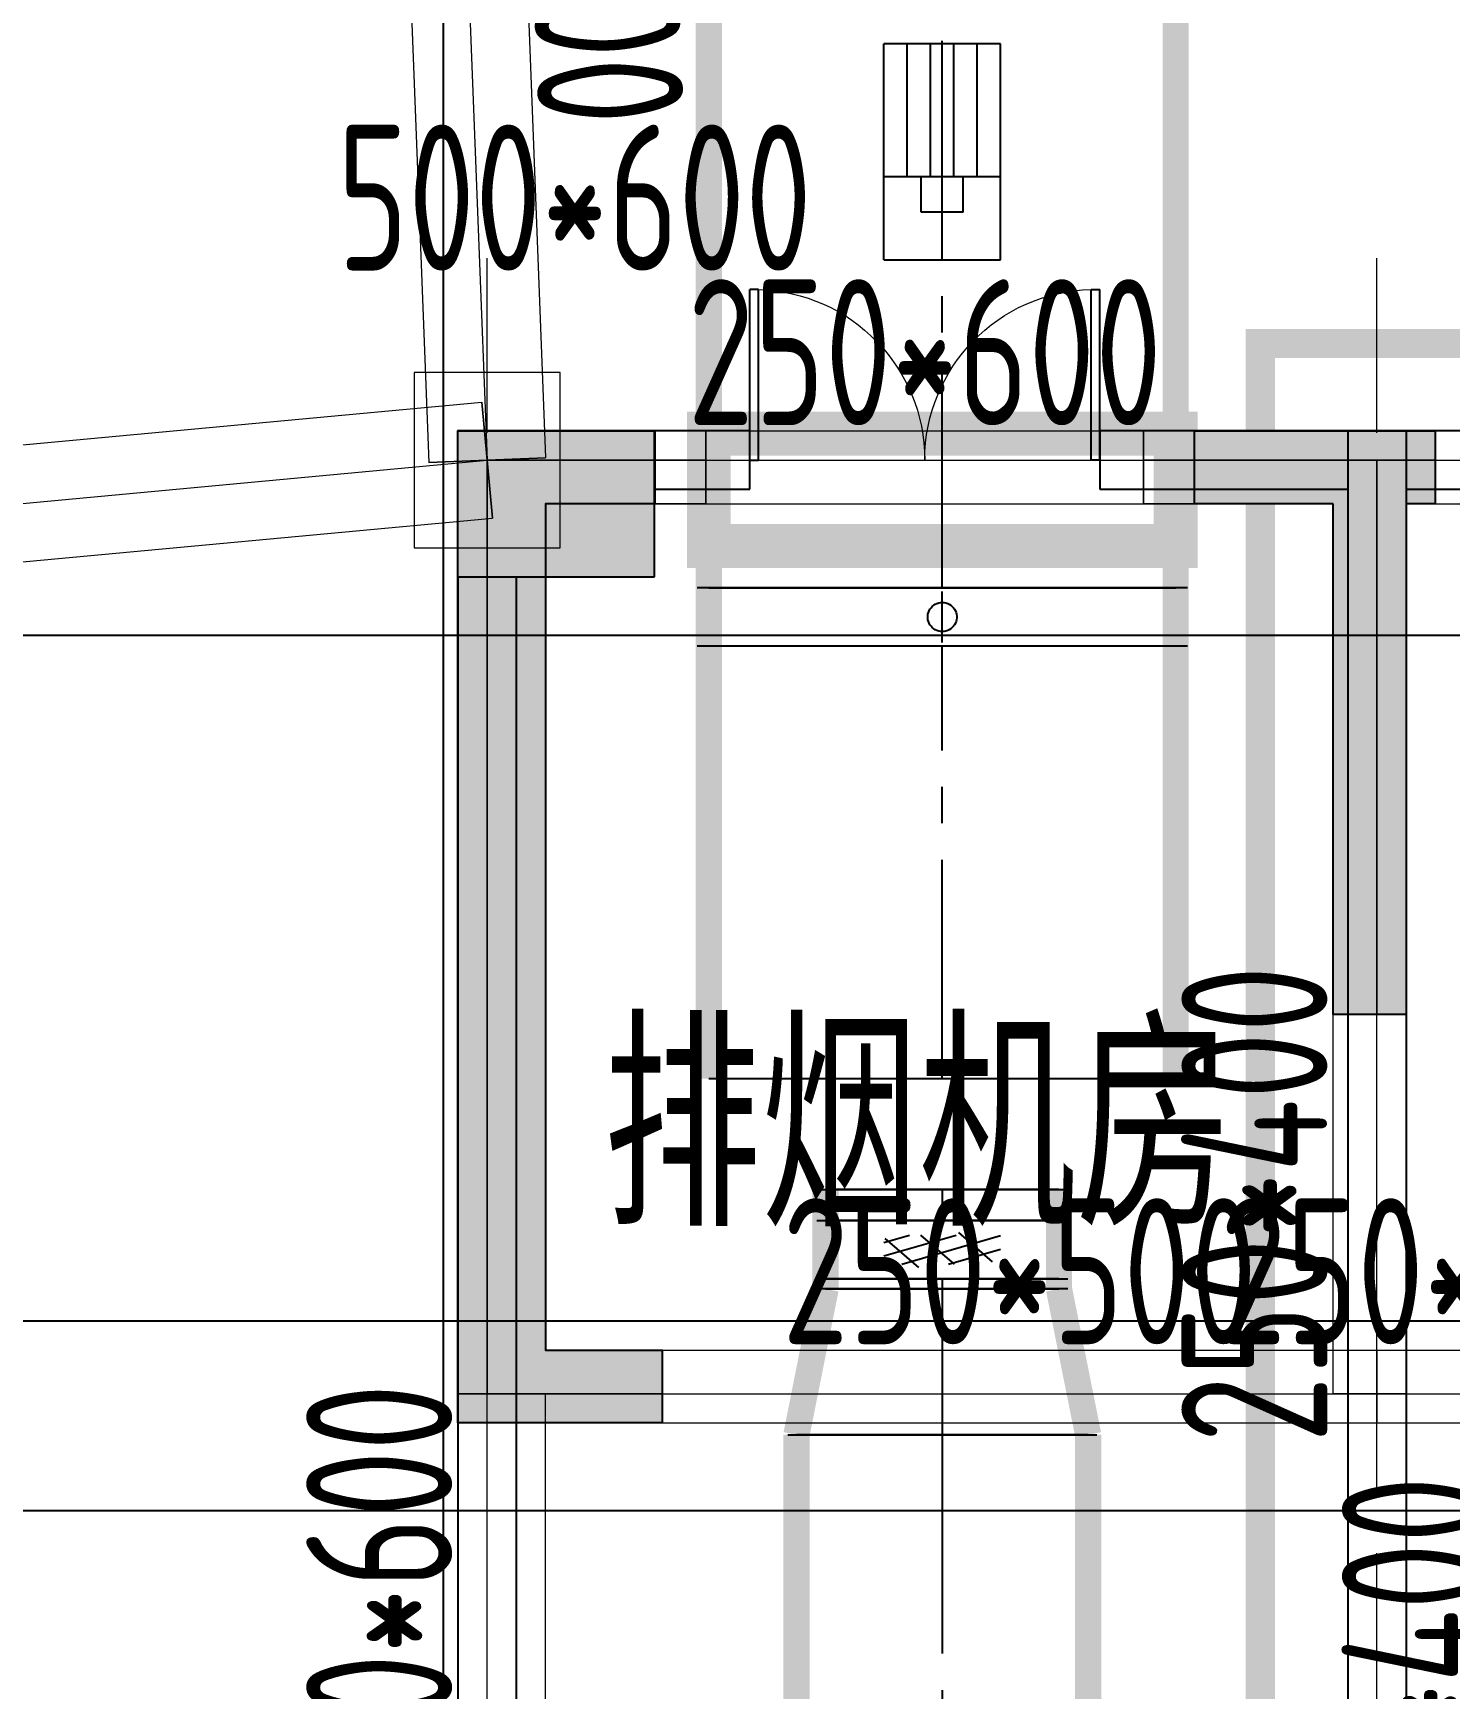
# Model space of a CAD drawing. Extents: x 369444 to 684549, y -549309 to 575337.
# Drawn here: x 390218 to 395074, y 341396 to 347071 of the extents above; entities that cross this region are included whole.
import ezdxf

# ---------------------------------------------------------------- set-up
doc = ezdxf.new("R2010")
doc.units = 0
doc.header["$LTSCALE"] = 1000
doc.header["$MEASUREMENT"] = 0
for name, pattern in [('__DASH', [0.35, 0.25, -0.1]), ('CENTER2', [1.125, 0.75, -0.125, 0.125, -0.125]), ('DOTE', [2.42, 2, -0.2, 0.02, -0.2])]:
    doc.linetypes.add(name, pattern=pattern)
for name, color, linetype, lineweight, true_color in [('-1-0-1', 7, 'Continuous', 0, 0xc0c0c0), ('-1-1-2', 7, 'Continuous', 0, 0xc0c0c0), ('-2-0-1', 1, 'Continuous', 0, 0xff0000), ('-2-1-2', 9, 'Continuous', 0, 0x808080), ('1-6-1', 7, 'Continuous', 0, 0x55ff55), ('1-6-2', 7, 'Continuous', 0, 0x55ff55), ('11-6-1', 2, 'Continuous', 0, 0xffff00), ('11-6-2', 2, 'Continuous', 0, 0xffff00), ('11-6-5', 2, 'Continuous', 0, 0xffff00), ('12-6-1', 4, 'Continuous', 0, 0x00ffff), ('12-6-2', 4, 'Continuous', 0, 0x00ffff), ('12-6-5', 4, 'Continuous', 0, 0x00ffff)]:
    doc.layers.add(name, color=color, linetype=linetype, lineweight=lineweight, true_color=true_color)
for name, color, linetype in [('A-COLU-CONC', 9, 'Continuous'), ('A-WALL-HATCH', 8, 'Continuous'), ('DOTE', 1, 'Continuous'), ('DUCT-排烟中心线', 5, 'CENTER2'), ('DUCT-排烟法兰', 4, 'Continuous'), ('DUCT-排烟管', 2, 'Continuous'), ('DUCT-排烟管端线', 4, 'Continuous'), ('DUCT-排烟阀门', 7, 'Continuous'), ('WALL', 9, 'Continuous'), ('WINDOW', 4, 'Continuous'), ('防火分区线', 7, 'Continuous'), ('颜洞口', 1, 'Continuous'), ('风管标注', 3, 'Continuous')]:
    doc.layers.add(name, color=color, linetype=linetype)
doc.layers.add('DOTE2', color=122, linetype='DOTE', lineweight=9)
doc.layers.add('TEXT', color=7, linetype='Continuous', lineweight=13)
doc.styles.add('_HZTXT', font='txt.shx', dxfattribs={"width": 0.8, "bigfont": 'HZTXT.shx'})
doc.styles.add('yjkcad', font='yjkeng.shx', dxfattribs={"width": 0.7, "height": 250, "bigfont": 'yjkchn.shx'})

# ---------------------------------------------------------------- blocks, each defined once
blk = doc.blocks.new('21#loudixiajnjgjnjdfg')
at = {"layer": 'WALL'}
h = blk.add_hatch(color=0, dxfattribs=at)
h.dxf.hatch_style = 1
h.paths.add_polyline_path([(-183057.3, -69118.8), (-183057.3, -68618.8), (-183557.3, -68618.8), (-183557.3, -69118.8)], flags=17)
h.paths.add_polyline_path([(-170857.3, -69118.8), (-170857.3, -68618.8), (-171407.3, -68618.8), (-171407.3, -69118.8)], flags=17)
h.paths.add_polyline_path([(-171407.3, -70818.8), (-171157.3, -70818.8), (-171157.3, -70418.8), (-171557.3, -70418.8), (-171557.3, -70818.8)], flags=17)
h.paths.add_polyline_path([(-183507.3, -70818.8), (-183357.3, -70818.8), (-183357.3, -70418.8), (-183757.3, -70418.8), (-183757.3, -70818.8)], flags=17)
h.paths.add_polyline_path([(-168657.3, -64218.8), (-170857.3, -64218.8), (-170857.3, -66418.8), (-170307.3, -66418.8), (-170307.3, -66618.8), (-171107.3, -66618.8), (-171107.3, -63968.8), (-168457.3, -63968.8), (-168457.3, -66618.8), (-169207.3, -66618.8), (-169207.3, -66418.8), (-168657.3, -66418.8)])
h.paths.add_polyline_path([(-179257.3, -73468.8), (-179807.3, -73468.8), (-179807.3, -73218.8), (-179257.3, -73218.8), (-178857.3, -73218.8), (-178857.3, -73468.8), (-179007.3, -73468.8), (-179007.3, -76368.8), (-180757.3, -76368.8), (-180757.3, -76118.8), (-179257.3, -76118.8)])
h.paths.add_polyline_path([(-165957.3, -64218.8), (-166607.3, -64218.8), (-166607.3, -63968.8), (-165707.3, -63968.8), (-165707.3, -65768.8), (-165957.3, -65768.8)])
h.paths.add_polyline_path([(-188307.3, -64018.8), (-188957.3, -64018.8), (-188957.3, -65568.8), (-189207.3, -65568.8), (-189207.3, -63768.8), (-188307.3, -63768.8)])
h.paths.add_polyline_path([(-173307.3, -80968.8), (-174157.3, -80968.8), (-174857.3, -80968.8), (-174857.3, -80718.8), (-174407.3, -80718.8), (-174407.3, -77518.8), (-174157.3, -77518.8), (-174157.3, -80718.8), (-173307.3, -80718.8)])
h.paths.add_polyline_path([(-180757.3, -80968.8), (-181607.3, -80968.8), (-181607.3, -80718.8), (-180757.3, -80718.8), (-180757.3, -77518.8), (-180507.3, -77518.8), (-180507.3, -80718.8), (-180057.3, -80718.8), (-180057.3, -80968.8)])
h.paths.add_polyline_path([(-175107.3, -73468.8), (-175657.3, -73468.8), (-175657.3, -76118.8), (-174157.3, -76118.8), (-174157.3, -76368.8), (-175907.3, -76368.8), (-175907.3, -73468.8), (-176057.3, -73468.8), (-176057.3, -73218.8), (-175657.3, -73218.8), (-175107.3, -73218.8)])
h.paths.add_polyline_path([(-159582.3, -72668.8), (-160057.3, -72668.8), (-160057.3, -74418.8), (-160307.3, -74418.8), (-160307.3, -72668.8), (-160407.3, -72668.8), (-160407.3, -72418.8), (-160057.3, -72418.8), (-159582.3, -72418.8)])
h.paths.add_polyline_path([(-163357.3, -80968.8), (-163657.3, -80968.8), (-164057.3, -80968.8), (-164057.3, -80718.8), (-163907.3, -80718.8), (-163907.3, -77118.8), (-163657.3, -77118.8), (-163657.3, -80718.8), (-163357.3, -80718.8)])
h.paths.add_polyline_path([(-166757.3, -80968.8), (-167782.3, -80968.8), (-168557.3, -80968.8), (-168557.3, -80718.8), (-167807.3, -80718.8), (-167807.3, -77018.8), (-167507.3, -77018.8), (-167507.3, -80718.8), (-166757.3, -80718.8)])
h.paths.add_polyline_path([(-191007.3, -75018.8), (-191007.3, -75818.8), (-193107.3, -75818.8), (-193107.3, -75568.8), (-191257.3, -75568.8), (-191257.3, -75018.8)])
h.paths.add_polyline_path([(-183307.3, -66418.8), (-184057.3, -66418.8), (-184057.3, -64018.8), (-186257.3, -64018.8), (-186257.3, -66218.8), (-185707.3, -66218.8), (-185707.3, -66418.8), (-186457.3, -66418.8), (-186457.3, -63768.8), (-183807.3, -63768.8), (-183807.3, -66168.8), (-183307.3, -66168.8)])
h.paths.add_polyline_path([(-171407.3, -73468.8), (-171857.3, -73468.8), (-171857.3, -73218.8), (-171157.3, -73218.8), (-171157.3, -76368.8), (-171407.3, -76368.8)])
h.paths.add_polyline_path([(-183057.3, -73468.8), (-183507.3, -73468.8), (-183507.3, -76368.8), (-183757.3, -76368.8), (-183757.3, -73218.8), (-183057.3, -73218.8)])
h.paths.add_polyline_path([(-187382.3, -80968.8), (-188157.3, -80968.8), (-188157.3, -80718.8), (-187407.3, -80718.8), (-187407.3, -77018.8), (-187107.3, -77018.8), (-187107.3, -80718.8), (-186357.3, -80718.8), (-186357.3, -80968.8)])
h.paths.add_polyline_path([(-191257.3, -80968.8), (-191557.3, -80968.8), (-191557.3, -80718.8), (-191257.3, -80718.8), (-191257.3, -77118.8), (-191007.3, -77118.8), (-191007.3, -80718.8), (-190857.3, -80718.8), (-190857.3, -80968.8)])
h.paths.add_polyline_path([(-194857.3, -72668.8), (-195332.3, -72668.8), (-195332.3, -72418.8), (-194857.3, -72418.8), (-194507.3, -72418.8), (-194507.3, -72668.8), (-194607.3, -72668.8), (-194607.3, -74418.8), (-194857.3, -74418.8)])
h.paths.add_polyline_path([(-157057.3, -81968.8), (-157607.3, -81968.8), (-157607.3, -81718.8), (-157357.3, -81718.8), (-157357.3, -77268.8), (-157057.3, -77268.8)])
h.paths.add_polyline_path([(-197307.3, -81968.8), (-197857.3, -81968.8), (-197857.3, -77268.8), (-197557.3, -77268.8), (-197557.3, -81718.8), (-197307.3, -81718.8)])
h.paths.add_polyline_path([(-165557.3, -72668.8), (-165957.3, -72668.8), (-165957.3, -69118.8), (-166357.3, -69118.8), (-166357.3, -68918.8), (-165707.3, -68918.8), (-165707.3, -72418.8), (-165557.3, -72418.8)])
h.paths.add_polyline_path([(-188957.3, -72668.8), (-189357.3, -72668.8), (-189357.3, -72418.8), (-189207.3, -72418.8), (-189207.3, -68918.8), (-188507.3, -68918.8), (-188507.3, -69118.8), (-188957.3, -69118.8)])
h.paths.add_polyline_path([(-160857.3, -80968.8), (-161557.3, -80968.8), (-161557.3, -80718.8), (-160857.3, -80718.8), (-160857.3, -77818.8), (-160607.3, -77818.8), (-160607.3, -80718.8), (-160607.3, -81718.8), (-160007.3, -81718.8), (-160007.3, -81968.8), (-160857.3, -81968.8)])
h.paths.add_polyline_path([(-187107.3, -71318.8), (-187107.3, -74818.8), (-187407.3, -74818.8), (-187407.3, -71318.8)])
h.paths.add_polyline_path([(-193357.3, -80968.8), (-194057.3, -80968.8), (-194057.3, -81968.8), (-194907.3, -81968.8), (-194907.3, -81718.8), (-194307.3, -81718.8), (-194307.3, -80718.8), (-194307.3, -77818.8), (-194057.3, -77818.8), (-194057.3, -80718.8), (-193357.3, -80718.8)])
h.paths.add_polyline_path([(-167507.3, -71318.8), (-167507.3, -74818.8), (-167807.3, -74818.8), (-167807.3, -71318.8)])
h.paths.add_polyline_path([(-171157.3, -80968.8), (-171507.3, -80968.8), (-171507.3, -80718.8), (-171407.3, -80718.8), (-171407.3, -77518.8), (-171157.3, -77518.8), (-171157.3, -80718.8), (-170957.3, -80718.8), (-170957.3, -80968.8)])
h.paths.add_polyline_path([(-183407.3, -80968.8), (-183757.3, -80968.8), (-183957.3, -80968.8), (-183957.3, -80718.8), (-183757.3, -80718.8), (-183757.3, -77518.8), (-183507.3, -77518.8), (-183507.3, -80718.8), (-183407.3, -80718.8)])
h.paths.add_polyline_path([(-157057.3, -75818.8), (-157757.3, -75818.8), (-157757.3, -75568.8), (-157357.3, -75568.8), (-157357.3, -72668.8), (-157732.3, -72668.8), (-157732.3, -72418.8), (-157057.3, -72418.8)])
h.paths.add_polyline_path([(-197157.3, -75818.8), (-197857.3, -75818.8), (-197857.3, -72418.8), (-197182.3, -72418.8), (-197182.3, -72668.8), (-197557.3, -72668.8), (-197557.3, -75568.8), (-197157.3, -75568.8)])
h.paths.add_polyline_path([(-163907.3, -72668.8), (-163957.3, -72668.8), (-163957.3, -72418.8), (-163657.3, -72418.8), (-163257.3, -72418.8), (-163257.3, -72668.8), (-163657.3, -72668.8), (-163657.3, -73518.8), (-163907.3, -73518.8)])
h.paths.add_polyline_path([(-190957.3, -72668.8), (-191007.3, -72668.8), (-191007.3, -73518.8), (-191257.3, -73518.8), (-191257.3, -72668.8), (-191657.3, -72668.8), (-191657.3, -72418.8), (-191257.3, -72418.8), (-190957.3, -72418.8)])
h.paths.add_polyline_path([(-161807.3, -75818.8), (-163907.3, -75818.8), (-163907.3, -75018.8), (-163657.3, -75018.8), (-163657.3, -75568.8), (-161807.3, -75568.8)])
edge = h.paths.add_edge_path()
edge.add_line((-183557.3, -66418.8), (-183557.3, -66518.8))
edge.add_line((-183557.3, -66518.8), (-183307.3, -66518.8))
edge.add_line((-183307.3, -66518.8), (-183307.3, -66418.8))
edge.add_line((-183507.3, -70818.8), (-183507.3, -71568.8))
edge.add_line((-183507.3, -71568.8), (-185557.3, -71568.8))
edge.add_line((-185557.3, -71568.8), (-185557.3, -71318.8))
edge.add_line((-185557.3, -71318.8), (-183757.3, -71318.8))
edge.add_line((-183757.3, -71318.8), (-183757.3, -70818.8))
edge.add_line((-171157.3, -70818.8), (-171157.3, -71318.8))
edge.add_line((-171157.3, -71318.8), (-169357.3, -71318.8))
edge.add_line((-169357.3, -71318.8), (-169357.3, -71568.8))
edge.add_line((-169357.3, -71568.8), (-171407.3, -71568.8))
edge.add_line((-171407.3, -71568.8), (-171407.3, -70818.8))
h.paths.add_polyline_path([(-171407.3, -71568.8), (-171157.3, -71568.8), (-171157.3, -70818.8), (-171407.3, -70818.8)], flags=16)
h.paths.add_polyline_path([(-171157.3, -71568.8), (-169357.3, -71568.8), (-169357.3, -71318.8), (-171157.3, -71318.8)], flags=16)
h.paths.add_polyline_path([(-183757.3, -71568.8), (-183507.3, -71568.8), (-183507.3, -70818.8), (-183757.3, -70818.8)], flags=16)
h.paths.add_polyline_path([(-185557.3, -71568.8), (-183757.3, -71568.8), (-183757.3, -71318.8), (-185557.3, -71318.8)], flags=16)
at = {"layer": 'WALL', "color": 0, "elevation": 14}
for points in [[(-197157.3, -75818.8), (-197857.3, -75818.8), (-197857.3, -72418.8), (-197182.3, -72418.8), (-197182.3, -72668.8), (-197557.3, -72668.8), (-197557.3, -75568.8), (-197157.3, -75568.8)], [(-194857.3, -72668.8), (-195332.3, -72668.8), (-195332.3, -72418.8), (-194857.3, -72418.8), (-194507.3, -72418.8), (-194507.3, -72668.8), (-194607.3, -72668.8), (-194607.3, -74418.8), (-194857.3, -74418.8)]]:
    blk.add_lwpolyline(points, close=True, dxfattribs=at)
blk = doc.blocks.new('$DorLib2D$00000002')
for p, q in [((-0.5, 0), (-0.5, 0.4875)), ((-0.475, 0.4875), (-0.5, 0.4875)), ((-0.475, 0), (-0.475, 0.4875)), ((0.475, 0), (0.475, 0.4875)), ((0.475, 0.4875), (0.5, 0.4875)), ((0.5, 0), (0.5, 0.4875)), ((-0.5, 0), (-0.475, 0)), ((0.5, 0), (0.475, 0))]:
    blk.add_line(p, q)
at = {"lineweight": 13}
for centre, start, end in [((-0.4875, 0), 0, 88.5307), ((0.4875, 0), 91.4693, 180)]:
    blk.add_arc(centre, 0.4875, start, end, dxfattribs=at)
blk = doc.blocks.new('N-风管')
at = {"color": 0, "linetype": 'Continuous'}
for p, q in [((38489229090.806648, 3905440766.632545, -399.99999), (38489229090.806648, 3905441507.632545, -399.99999)), ((38489229170.806648, 3905441051.621144, -399.99999), (38489229170.806648, 3905441507.632545, -399.99999)), ((38489229250.806648, 3905441051.621144, -399.99999), (38489229250.806648, 3905441507.632545, -399.99999)), ((38489229330.806648, 3905441051.621144, -399.99999), (38489229330.806648, 3905441507.632545, -399.99999)), ((38489229410.806648, 3905441051.621144, -399.99999), (38489229410.806648, 3905441507.632545, -399.99999)), ((38489229218.806648, 3905440930.838144, -399.99999), (38489229218.806648, 3905441051.621144, -399.99999))]:
    blk.add_line(p, q, dxfattribs=at)
at = {"color": 0}
for p, q in [((38489229490.806648, 3905441507.632545, -399.99999), (38489229090.806648, 3905441507.632545, -399.99999)), ((38489229490.806648, 3905440766.632545, -399.99999), (38489229490.806648, 3905441507.632545, -399.99999)), ((38489229490.806648, 3905441051.621144, -399.99999), (38489229090.806648, 3905441051.621144, -399.99999)), ((38489229362.806648, 3905440930.838144, -399.99999), (38489229362.806648, 3905441051.621144, -399.99999)), ((38489229362.806648, 3905440930.838144, -399.99999), (38489229218.806648, 3905440930.838144, -399.99999)), ((38489229090.806648, 3905440766.632545, -399.99999), (38489229490.806648, 3905440766.632545, -399.99999))]:
    blk.add_line(p, q, dxfattribs=at)
at = {"layer": 'DUCT-排烟中心线', "color": 0}
for p, q in [((38489229290.806648, 3905439642.877258), (38489229290.806648, 3905446071.8)), ((38489229290.806648, 3905437960.640495), (38489229290.806648, 3905439442.477258)), ((38489229290.806648, 3905437580.540495), (38489229290.806648, 3905437474.800258)), ((38489229290.806648, 3905437274.400258), (38489229290.806648, 3905437239.625542)), ((38489229290.806648, 3905437239.825542), (38489229290.806648, 3905436739.825542)), ((38489229290.806648, 3905436739.825542), (38489229290.806648, 3905435056.620053))]:
    blk.add_line(p, q, dxfattribs=at)
at = {"layer": 'DUCT-排烟法兰', "color": 0}
for p, q in [((38489230130.806648, 3905439642.777258), (38489228450.806648, 3905439642.777258)), ((38489230130.806648, 3905439442.577258), (38489228450.806648, 3905439442.577258)), ((38489228860.806648, 3905437580.640495), (38489229720.806648, 3905437580.640495)), ((38489228860.806648, 3905437474.700258), (38489229720.806648, 3905437474.700258)), ((38489228860.806648, 3905437274.500258), (38489229720.806648, 3905437274.500258)), ((38489229720.806648, 3905437239.725542), (38489228860.806648, 3905437239.725542)), ((38489228760.806648, 3905436739.925542), (38489229820.806648, 3905436739.925542))]:
    blk.add_line(p, q, dxfattribs=at)
at = {"layer": 'DUCT-排烟管', "color": 0, "const_width": 90}
for points in [[(38489228490.806648, 3905446071.8), (38489228490.806648, 3905439642.877258)], [(38489230090.806648, 3905439642.877258), (38489230090.806648, 3905446071.8)], [(38489228490.806648, 3905439442.677258), (38489228490.806648, 3905439642.677258)], [(38489230090.806648, 3905439642.677258), (38489230090.806648, 3905439442.677258)], [(38489228490.806648, 3905439442.477258), (38489228490.806648, 3905437960.640495)], [(38489230090.806648, 3905437960.640495), (38489230090.806648, 3905439442.477258)], [(38489228890.806648, 3905437580.540495), (38489228890.806648, 3905437474.800258)], [(38489229690.806648, 3905437474.800258), (38489229690.806648, 3905437580.540495)], [(38489228890.806648, 3905437274.600258), (38489228890.806648, 3905437474.600258)], [(38489229690.806648, 3905437474.600258), (38489229690.806648, 3905437274.600258)], [(38489228890.806648, 3905437239.825542), (38489228790.806648, 3905436739.825542)], [(38489228890.806648, 3905437274.400258), (38489228890.806648, 3905437239.625542)], [(38489229690.806648, 3905437239.625542), (38489229690.806648, 3905437274.400258)], [(38489229690.806648, 3905437239.825542), (38489229790.806648, 3905436739.825542)], [(38489228790.806648, 3905436739.825542), (38489228790.806648, 3905435056.620053)], [(38489229790.806648, 3905435056.620053), (38489229790.806648, 3905436739.825542)]]:
    blk.add_lwpolyline(points, dxfattribs=at)
at = {"layer": 'DUCT-排烟管端线', "color": 0}
for p, q in [((38489228490.806648, 3905439642.877258), (38489230090.806648, 3905439642.877258)), ((38489230090.806648, 3905439642.677258), (38489228490.806648, 3905439642.677258)), ((38489230090.806648, 3905439442.677258), (38489228490.806648, 3905439442.677258)), ((38489230090.806648, 3905439442.477258), (38489228490.806648, 3905439442.477258)), ((38489228490.806648, 3905437960.640495), (38489230090.806648, 3905437960.640495)), ((38489229690.806648, 3905437580.540495), (38489228890.806648, 3905437580.540495)), ((38489228890.806648, 3905437474.800258), (38489229690.806648, 3905437474.800258)), ((38489229690.806648, 3905437474.600258), (38489228890.806648, 3905437474.600258)), ((38489229690.806648, 3905437274.600258), (38489228890.806648, 3905437274.600258)), ((38489229690.806648, 3905437274.400258), (38489228890.806648, 3905437274.400258)), ((38489229690.806648, 3905437239.825542), (38489228890.806648, 3905437239.825542)), ((38489228890.806648, 3905437239.625542), (38489229690.806648, 3905437239.625542)), ((38489229790.806648, 3905436739.825542), (38489228790.806648, 3905436739.825542)), ((38489228790.806648, 3905436739.825542), (38489229790.806648, 3905436739.825542))]:
    blk.add_line(p, q, dxfattribs=at)
at = {"layer": 'DUCT-排烟阀门', "color": 0}
for p, q in [((38489229290.806648, 3905439455.177258), (38489229290.806648, 3905439630.177258)), ((38489229240.905312, 3905439545.816784), (38489229241.692284, 3905439552.046324)), ((38489229240.905312, 3905439539.537732), (38489229240.905312, 3905439545.816784)), ((38489229241.692284, 3905439552.046324), (38489229243.253822, 3905439558.128108)), ((38489229243.253822, 3905439558.128108), (38489229245.565292, 3905439563.966222)), ((38489229245.565292, 3905439563.966222), (38489229248.590263, 3905439569.468597)), ((38489229248.590263, 3905439569.468597), (38489229252.280983, 3905439574.548457)), ((38489229252.280983, 3905439574.548457), (38489229256.579292, 3905439579.12569)), ((38489229256.579292, 3905439579.12569), (38489229261.417389, 3905439583.128108)), ((38489229261.417389, 3905439583.128108), (38489229266.718964, 3905439586.492592)), ((38489229266.718964, 3905439586.492592), (38489229272.400421, 3905439589.166082)), ((38489229272.400421, 3905439589.166082), (38489229278.372147, 3905439591.106416)), ((38489229278.372147, 3905439591.106416), (38489229284.539993, 3905439592.282993)), ((38489229284.539993, 3905439592.282993), (38489229290.806648, 3905439592.677258)), ((38489229290.806648, 3905439592.677258), (38489229297.073311, 3905439592.282993)), ((38489229297.073311, 3905439592.282993), (38489229303.241142, 3905439591.106416)), ((38489229303.241142, 3905439591.106416), (38489229309.212883, 3905439589.166082)), ((38489229309.212883, 3905439589.166082), (38489229314.894333, 3905439586.492592)), ((38489229314.894333, 3905439586.492592), (38489229320.195908, 3905439583.128108)), ((38489229320.195908, 3905439583.128108), (38489229325.033997, 3905439579.12569)), ((38489229325.033997, 3905439579.12569), (38489229329.332314, 3905439574.548458)), ((38489229329.332314, 3905439574.548458), (38489229333.023041, 3905439569.468598)), ((38489229333.023041, 3905439569.468598), (38489229336.047997, 3905439563.966223)), ((38489229336.047997, 3905439563.966223), (38489229338.359467, 3905439558.128108)), ((38489229338.359467, 3905439558.128108), (38489229339.921013, 3905439552.046324)), ((38489229339.921013, 3905439552.046324), (38489229340.707977, 3905439545.816784)), ((38489229340.707977, 3905439545.816784), (38489229340.707977, 3905439539.537732)), ((38489229241.692284, 3905439533.308192), (38489229240.905312, 3905439539.537732)), ((38489229243.253822, 3905439527.226408), (38489229241.692284, 3905439533.308192)), ((38489229245.565292, 3905439521.388293), (38489229243.253822, 3905439527.226408)), ((38489229248.590263, 3905439515.885918), (38489229245.565292, 3905439521.388293)), ((38489229252.280983, 3905439510.806058), (38489229248.590263, 3905439515.885918)), ((38489229256.579292, 3905439506.228827), (38489229252.280983, 3905439510.806058)), ((38489229261.417389, 3905439502.226408), (38489229256.579292, 3905439506.228827)), ((38489229266.718964, 3905439498.861924), (38489229261.417389, 3905439502.226408)), ((38489229272.400421, 3905439496.188434), (38489229266.718964, 3905439498.861924)), ((38489229278.372147, 3905439494.2481), (38489229272.400421, 3905439496.188434)), ((38489229284.539993, 3905439493.071523), (38489229278.372147, 3905439494.2481)), ((38489229290.806648, 3905439492.677258), (38489229284.539993, 3905439493.071523)), ((38489229297.073311, 3905439493.071523), (38489229290.806648, 3905439492.677258)), ((38489229303.241142, 3905439494.2481), (38489229297.073311, 3905439493.071523)), ((38489229309.212883, 3905439496.188434), (38489229303.241142, 3905439494.2481)), ((38489229314.894333, 3905439498.861924), (38489229309.212883, 3905439496.188434)), ((38489229320.195908, 3905439502.226408), (38489229314.894333, 3905439498.861924)), ((38489229325.033997, 3905439506.228827), (38489229320.195908, 3905439502.226408)), ((38489229329.332314, 3905439510.806059), (38489229325.033997, 3905439506.228827)), ((38489229333.023041, 3905439515.885919), (38489229329.332314, 3905439510.806059)), ((38489229336.047997, 3905439521.388294), (38489229333.023041, 3905439515.885919)), ((38489229338.359467, 3905439527.226408), (38489229336.047997, 3905439521.388294)), ((38489229339.921013, 3905439533.308192), (38489229338.359467, 3905439527.226408)), ((38489229340.707977, 3905439539.537732), (38489229339.921013, 3905439533.308192)), ((38489229090.806648, 3905437353.228365), (38489229338.046127, 3905437424.600258)), ((38489229090.806648, 3905437399.416387), (38489229178.046127, 3905437424.600258)), ((38489229093.96814, 3905437412.993107), (38489229209.438187, 3905437312.993107)), ((38489229151.635979, 3905437324.600258), (38489229490.806648, 3905437422.510397)), ((38489229216.505257, 3905437424.600258), (38489229331.975319, 3905437324.600258)), ((38489229346.002632, 3905437432.725263), (38489229461.472687, 3905437332.725263)), ((38489229311.635979, 3905437324.600258), (38489229490.806648, 3905437376.322376))]:
    blk.add_line(p, q, dxfattribs=at)
at = {"layer": '颜洞口', "color": 0, "const_width": 150, "elevation": -3000}
blk.add_lwpolyline([(38489230090.799568, 3905439786.267487), (38489228490.808807, 3905439786.267487), (38489228490.808807, 3905440171.124791), (38489230090.799568, 3905440171.124791)], close=True, dxfattribs=at)

msp = doc.modelspace()

# ---------------------------------------------------------------- hatches: boundary and pattern name
at = {"layer": 'A-WALL-HATCH'}
msp.add_hatch(color=256, dxfattribs=at).paths.add_polyline_path([(392348.3, 345707), (391673.3, 345707), (391673.3, 345207), (392348.3, 345207)])

# ---------------------------------------------------------------- linework, layer by layer
at = {"layer": '-1-0-1', "color": 0}
for p in [(391774.4, 345606.9, -3600), (392524.4, 345606.9, -3600), (394024.4, 345606.9, -3600), (394824.4, 345606.9, -3600), (395024.4, 345606.9, -3600), (394824.4, 343706.9, -3600), (391774.4, 342406.9, -3600), (392374.4, 342406.9, -3600), (394824.4, 342406.9, -3600)]:
    msp.add_point(p, dxfattribs=at)
at = {"layer": '-1-1-2', "color": 0}
for p, q in [((391774.4, 345606.9, -3600), (391774.4, 345606.9)), ((392524.4, 345606.9, -3600), (392524.4, 345606.9)), ((394024.4, 345606.9, -3600), (394024.4, 345606.9)), ((394824.4, 345606.9, -3600), (394824.4, 345606.9)), ((395024.4, 345606.9, -3600), (395024.4, 345606.9)), ((394824.4, 343706.9, -3600), (394824.4, 343706.9)), ((391774.4, 342406.9, -3600), (391774.4, 342406.9)), ((392374.4, 342406.9, -3600), (392374.4, 342406.9)), ((394824.4, 342406.9, -3600), (394824.4, 342406.9))]:
    msp.add_line(p, q, dxfattribs=at)
at = {"layer": '-2-0-1', "color": 0}
for p, q in [((391624.3, 349507.1, -3600), (391774.4, 345606.9, -3600)), ((385324.3, 345007.1, -3600), (391774.4, 345606.9, -3600)), ((391774.4, 342406.9, -3600), (391774.4, 345606.9, -3600)), ((391774.4, 345606.9, -3600), (392524.4, 345606.9, -3600)), ((392524.4, 345606.9, -3600), (394024.4, 345606.9, -3600)), ((394024.4, 345606.9, -3600), (394824.4, 345606.9, -3600)), ((394824.4, 345606.9, -3600), (395024.4, 345606.9, -3600)), ((394824.4, 343706.9, -3600), (394824.4, 345606.9, -3600)), ((395024.4, 345606.9, -3600), (397874.4, 345606.9, -3600)), ((394824.4, 342406.9, -3600), (394824.4, 343706.9, -3600)), ((391774.4, 340856.9, -3600), (391774.4, 342406.9, -3600)), ((391774.4, 342406.9, -3600), (392374.4, 342406.9, -3600)), ((392374.4, 342406.9, -3600), (394824.4, 342406.9, -3600)), ((394824.4, 342406.9, -3600), (395374.4, 342406.9, -3600))]:
    msp.add_line(p, q, dxfattribs=at)
at = {"layer": '-2-1-2', "color": 0}
for p, q in [((391624.3, 349507.1), (391774.4, 345606.9)), ((385324.3, 345007.1), (391774.4, 345606.9)), ((391774.4, 342406.9), (391774.4, 345606.9)), ((391774.4, 345606.9), (392524.4, 345606.9)), ((392524.4, 345606.9), (394024.4, 345606.9)), ((394024.4, 345606.9), (394824.4, 345606.9)), ((394824.4, 345606.9), (395024.4, 345606.9)), ((394824.4, 343706.9), (394824.4, 345606.9)), ((395024.4, 345606.9), (397874.4, 345606.9)), ((394824.4, 342406.9), (394824.4, 343706.9)), ((391774.4, 340856.9), (391774.4, 342406.9)), ((391774.4, 342406.9), (392374.4, 342406.9)), ((392374.4, 342406.9), (394824.4, 342406.9)), ((394824.4, 342406.9), (395374.4, 342406.9))]:
    msp.add_line(p, q, dxfattribs=at)
at = {"layer": '1-6-1', "color": 0}
for p, q in [((391674.4, 345706.9, -8700), (391674.4, 342306.9, -8700)), ((391674.4, 345706.9, -5100), (391674.4, 345706.9, -8700)), ((391674.4, 342306.9, -5100), (391674.4, 345706.9, -5100)), ((391674.4, 345706.9, -8700), (391674.4, 345706.9, -5100)), ((392524.4, 345706.9, -8700), (391674.4, 345706.9, -8700)), ((391674.4, 345706.9, -5100), (392524.4, 345706.9, -5100)), ((392524.4, 345706.9, -5100), (392524.4, 345706.9, -8700)), ((392524.4, 345706.9, -8700), (392524.4, 345706.9, -5100)), ((392524.4, 345456.9, -8700), (392524.4, 345706.9, -8700)), ((392524.4, 345706.9, -5100), (392524.4, 345456.9, -5100)), ((394024.4, 345706.9, -8700), (394024.4, 345706.9, -5100)), ((394824.4, 345706.9, -8700), (394024.4, 345706.9, -8700)), ((394024.4, 345706.9, -5100), (394824.4, 345706.9, -5100)), ((394024.4, 345706.9, -8700), (394024.4, 345456.9, -8700)), ((394024.4, 345706.9, -5100), (394024.4, 345706.9, -8700)), ((394024.4, 345456.9, -5100), (394024.4, 345706.9, -5100)), ((394824.4, 345706.9, -8700), (394824.4, 345706.9, -5100)), ((395024.4, 345706.9, -8700), (394824.4, 345706.9, -8700)), ((394824.4, 345706.9, -5100), (395024.4, 345706.9, -5100)), ((394824.4, 345706.9, -5100), (394824.4, 345706.9, -8700)), ((395024.4, 345706.9, -5100), (395024.4, 345706.9, -8700)), ((395024.4, 345706.9, -8700), (395024.4, 345706.9, -5100)), ((395024.4, 345456.9, -8700), (395024.4, 345706.9, -8700)), ((395024.4, 345706.9, -5100), (395024.4, 345456.9, -5100)), ((391974.4, 345456.9, -5100), (391974.4, 342556.9, -5100)), ((391974.4, 345456.9, -8700), (391974.4, 345456.9, -5100)), ((391974.4, 342556.9, -8700), (391974.4, 345456.9, -8700)), ((391974.4, 345456.9, -5100), (391974.4, 345456.9, -8700)), ((392524.4, 345456.9, -5100), (391974.4, 345456.9, -5100)), ((391974.4, 345456.9, -8700), (392524.4, 345456.9, -8700)), ((392524.4, 345456.9, -8700), (392524.4, 345456.9, -5100)), ((392524.4, 345456.9, -5100), (392524.4, 345456.9, -8700)), ((394024.4, 345456.9, -5100), (394024.4, 345456.9, -8700)), ((394674.4, 345456.9, -5100), (394024.4, 345456.9, -5100)), ((394024.4, 345456.9, -8700), (394674.4, 345456.9, -8700)), ((394024.4, 345456.9, -8700), (394024.4, 345456.9, -5100)), ((394674.4, 345456.9, -8700), (394674.4, 343706.9, -8700)), ((394674.4, 345456.9, -5100), (394674.4, 345456.9, -8700)), ((394674.4, 343706.9, -5100), (394674.4, 345456.9, -5100)), ((394674.4, 345456.9, -8700), (394674.4, 345456.9, -5100)), ((394924.4, 345456.9, -5100), (394924.4, 345456.9, -8700)), ((395024.4, 345456.9, -5100), (394924.4, 345456.9, -5100)), ((394924.4, 345456.9, -8700), (395024.4, 345456.9, -8700)), ((394924.4, 345456.9, -5100), (394924.4, 343706.9, -5100)), ((394924.4, 345456.9, -8700), (394924.4, 345456.9, -5100)), ((394924.4, 343706.9, -8700), (394924.4, 345456.9, -8700)), ((395024.4, 345456.9, -8700), (395024.4, 345456.9, -5100)), ((395024.4, 345456.9, -5100), (395024.4, 345456.9, -8700)), ((394674.4, 343706.9, -8700), (394674.4, 343706.9, -5100)), ((394674.4, 343706.9, -8700), (394924.4, 343706.9, -8700)), ((394674.4, 343706.9, -5100), (394674.4, 343706.9, -8700)), ((394924.4, 343706.9, -5100), (394674.4, 343706.9, -5100)), ((394924.4, 343706.9, -5100), (394924.4, 343706.9, -8700)), ((394924.4, 343706.9, -8700), (394924.4, 343706.9, -5100)), ((391974.4, 342556.9, -5100), (391974.4, 342556.9, -8700)), ((391974.4, 342556.9, -8700), (391974.4, 342556.9, -5100)), ((392374.4, 342556.9, -8700), (391974.4, 342556.9, -8700)), ((391974.4, 342556.9, -5100), (392374.4, 342556.9, -5100)), ((392374.4, 342556.9, -5100), (392374.4, 342556.9, -8700)), ((392374.4, 342556.9, -8700), (392374.4, 342556.9, -5100)), ((392374.4, 342306.9, -8700), (392374.4, 342556.9, -8700)), ((392374.4, 342556.9, -5100), (392374.4, 342306.9, -5100)), ((391674.4, 342306.9, -8700), (391674.4, 342306.9, -5100)), ((391674.4, 342306.9, -5100), (391674.4, 342306.9, -8700)), ((392374.4, 342306.9, -5100), (391674.4, 342306.9, -5100)), ((391674.4, 342306.9, -8700), (392374.4, 342306.9, -8700)), ((392374.4, 342306.9, -8700), (392374.4, 342306.9, -5100)), ((392374.4, 342306.9, -5100), (392374.4, 342306.9, -8700))]:
    msp.add_line(p, q, dxfattribs=at)
at = {"layer": '1-6-2', "color": 0}
for p, q in [((391774.4, 345606.9, -5100), (391774.4, 342406.9, -5100)), ((391774.4, 345606.9, -8700), (391774.4, 345606.9, -5100)), ((391774.4, 342406.9, -8700), (391774.4, 345606.9, -8700)), ((391774.4, 345606.9, -5100), (391774.4, 345606.9, -8700)), ((392524.4, 345606.9, -5100), (391774.4, 345606.9, -5100)), ((391774.4, 345606.9, -8700), (392524.4, 345606.9, -8700)), ((392524.4, 345606.9, -8700), (392524.4, 345606.9, -5100)), ((394024.4, 345606.9, -5100), (394024.4, 345606.9, -8700)), ((394824.4, 345606.9, -5100), (394024.4, 345606.9, -5100)), ((394024.4, 345606.9, -8700), (394824.4, 345606.9, -8700)), ((394824.4, 345606.9, -5100), (394824.4, 345606.9, -8700)), ((395024.4, 345606.9, -5100), (394824.4, 345606.9, -5100)), ((394824.4, 345606.9, -8700), (395024.4, 345606.9, -8700)), ((394824.4, 345606.9, -5100), (394824.4, 343706.9, -5100)), ((394824.4, 345606.9, -8700), (394824.4, 345606.9, -5100)), ((394824.4, 343706.9, -8700), (394824.4, 345606.9, -8700)), ((394824.4, 345606.9, -8700), (394824.4, 345606.9, -5100)), ((395024.4, 345606.9, -8700), (395024.4, 345606.9, -5100)), ((394824.4, 343706.9, -5100), (394824.4, 343706.9, -8700)), ((391774.4, 342406.9, -5100), (391774.4, 342406.9, -8700)), ((391774.4, 342406.9, -5100), (391774.4, 342406.9, -8700)), ((392374.4, 342406.9, -5100), (391774.4, 342406.9, -5100)), ((391774.4, 342406.9, -8700), (392374.4, 342406.9, -8700)), ((392374.4, 342406.9, -8700), (392374.4, 342406.9, -5100))]:
    msp.add_line(p, q, dxfattribs=at)
at = {"layer": '11-6-1', "color": 0}
for p, q in [((391524.4, 345906.9), (391524.4, 345306.9)), ((392024.4, 345906.9), (391524.4, 345906.9)), ((391524.4, 345906.9, -3600), (391524.4, 345306.9, -3600)), ((392024.4, 345906.9, -3600), (391524.4, 345906.9, -3600)), ((391524.4, 345906.9, -3600), (391524.4, 345906.9)), ((392024.4, 345306.9), (392024.4, 345906.9)), ((392024.4, 345306.9, -3600), (392024.4, 345906.9, -3600)), ((392024.4, 345906.9, -3600), (392024.4, 345906.9)), ((391524.4, 345306.9), (392024.4, 345306.9)), ((391524.4, 345306.9, -3600), (392024.4, 345306.9, -3600)), ((391524.4, 345306.9, -3600), (391524.4, 345306.9)), ((392024.4, 345306.9, -3600), (392024.4, 345306.9))]:
    msp.add_line(p, q, dxfattribs=at)
at = {"layer": '11-6-2', "color": 0}
msp.add_line((391774.4, 345606.9, -3600), (391774.4, 345606.9), dxfattribs=at)
at = {"layer": '12-6-1', "color": 0}
for p, q in [((391424.5, 349499.4, -5100), (391574.5, 345599.3, -5100)), ((391424.5, 349499.4, -5700), (391574.5, 345599.3, -5700)), ((391824.2, 349514.7, -5100), (391974.2, 345614.6, -5100)), ((391824.2, 349514.7, -5700), (391974.2, 345614.6, -5700)), ((385305.8, 345206.2, -5100), (391755.9, 345806.1, -5100)), ((385305.8, 345206.2, -5900), (391755.9, 345806.1, -5900)), ((391755.9, 345806.1, -5100), (391792.9, 345407.8, -5100)), ((391755.9, 345806.1, -5900), (391755.9, 345806.1, -5100)), ((391792.9, 345407.8, -5900), (391755.9, 345806.1, -5900)), ((392524.4, 345706.9, -5100), (392524.4, 345456.9, -5100)), ((392524.4, 345706.9, -5700), (392524.4, 345706.9, -5100)), ((392524.4, 345456.9, -5700), (392524.4, 345706.9, -5700)), ((392524.4, 345706.9, -5100), (394024.4, 345706.9, -5100)), ((392524.4, 345706.9, -5700), (394024.4, 345706.9, -5700)), ((394024.4, 345706.9, -5100), (394024.4, 345456.9, -5100)), ((394024.4, 345706.9, -5700), (394024.4, 345706.9, -5100)), ((394024.4, 345456.9, -5700), (394024.4, 345706.9, -5700)), ((395024.4, 345706.9, -5100), (395024.4, 345456.9, -5100)), ((395024.4, 345706.9, -5700), (395024.4, 345706.9, -5100)), ((395024.4, 345456.9, -5700), (395024.4, 345706.9, -5700)), ((395024.4, 345706.9, -5100), (397874.4, 345706.9, -5100)), ((395024.4, 345706.9, -5700), (397874.4, 345706.9, -5700)), ((391974.2, 345614.6, -5100), (391574.5, 345599.3, -5100)), ((391574.5, 345599.3, -5700), (391974.2, 345614.6, -5700)), ((391974.2, 345614.6, -5700), (391974.2, 345614.6, -5100)), ((391574.5, 345599.3, -5100), (391574.5, 345599.3, -5700)), ((392524.4, 345456.9, -5100), (392524.4, 345456.9, -5700)), ((392524.4, 345456.9, -5100), (394024.4, 345456.9, -5100)), ((392524.4, 345456.9, -5700), (394024.4, 345456.9, -5700)), ((394024.4, 345456.9, -5100), (394024.4, 345456.9, -5700)), ((395024.4, 345456.9, -5100), (395024.4, 345456.9, -5700)), ((395024.4, 345456.9, -5100), (397874.4, 345456.9, -5100)), ((395024.4, 345456.9, -5700), (397874.4, 345456.9, -5700)), ((385342.8, 344807.9, -5100), (391792.9, 345407.8, -5100)), ((385342.8, 344807.9, -5900), (391792.9, 345407.8, -5900)), ((391792.9, 345407.8, -5100), (391792.9, 345407.8, -5900)), ((394674.4, 343706.9, -5100), (394924.4, 343706.9, -5100)), ((394674.4, 343706.9, -5500), (394674.4, 343706.9, -5100)), ((394924.4, 343706.9, -5500), (394674.4, 343706.9, -5500)), ((394674.4, 342406.9, -5100), (394674.4, 343706.9, -5100)), ((394674.4, 342406.9, -5500), (394674.4, 343706.9, -5500)), ((394924.4, 343706.9, -5100), (394924.4, 343706.9, -5500)), ((394924.4, 342406.9, -5100), (394924.4, 343706.9, -5100)), ((394924.4, 342406.9, -5500), (394924.4, 343706.9, -5500)), ((392374.4, 342556.9, -5100), (392374.4, 342306.9, -5100)), ((392374.4, 342556.9, -5600), (392374.4, 342556.9, -5100)), ((392374.4, 342306.9, -5600), (392374.4, 342556.9, -5600)), ((392374.4, 342556.9, -5100), (394824.4, 342556.9, -5100)), ((392374.4, 342556.9, -5600), (394824.4, 342556.9, -5600)), ((394824.4, 342556.9, -5100), (394824.4, 342306.9, -5100)), ((394824.4, 342556.9, -5600), (394824.4, 342556.9, -5100)), ((394824.4, 342306.9, -5600), (394824.4, 342556.9, -5600)), ((394824.4, 342556.9, -5100), (394824.4, 342306.9, -5100)), ((394824.4, 342556.9, -5600), (394824.4, 342556.9, -5100)), ((394824.4, 342306.9, -5600), (394824.4, 342556.9, -5600)), ((394824.4, 342556.9, -5100), (395374.4, 342556.9, -5100)), ((394824.4, 342556.9, -5600), (395374.4, 342556.9, -5600)), ((391674.4, 342406.9, -5100), (391974.4, 342406.9, -5100)), ((391674.4, 342406.9, -5700), (391674.4, 342406.9, -5100)), ((391974.4, 342406.9, -5700), (391674.4, 342406.9, -5700)), ((391674.4, 340856.9, -5100), (391674.4, 342406.9, -5100)), ((391674.4, 340856.9, -5700), (391674.4, 342406.9, -5700)), ((391974.4, 342406.9, -5100), (391974.4, 342406.9, -5700)), ((391974.4, 340856.9, -5100), (391974.4, 342406.9, -5100)), ((391974.4, 340856.9, -5700), (391974.4, 342406.9, -5700)), ((394674.4, 342406.9, -5100), (394924.4, 342406.9, -5100)), ((394674.4, 342406.9, -5500), (394674.4, 342406.9, -5100)), ((394924.4, 342406.9, -5500), (394674.4, 342406.9, -5500)), ((394924.4, 342406.9, -5100), (394924.4, 342406.9, -5500)), ((392374.4, 342306.9, -5100), (392374.4, 342306.9, -5600)), ((392374.4, 342306.9, -5100), (394824.4, 342306.9, -5100)), ((392374.4, 342306.9, -5600), (394824.4, 342306.9, -5600)), ((394824.4, 342306.9, -5100), (394824.4, 342306.9, -5600)), ((394824.4, 342306.9, -5100), (394824.4, 342306.9, -5600)), ((394824.4, 342306.9, -5100), (395374.4, 342306.9, -5100)), ((394824.4, 342306.9, -5600), (395374.4, 342306.9, -5600))]:
    msp.add_line(p, q, dxfattribs=at)
at = {"layer": '12-6-2', "color": 0}
for p, q in [((391624.3, 349507.1, -5100), (391774.4, 345606.9, -5100)), ((385324.3, 345007.1, -5100), (391774.4, 345606.9, -5100)), ((392524.4, 345606.9, -5100), (394024.4, 345606.9, -5100)), ((395024.4, 345606.9, -5100), (397874.4, 345606.9, -5100)), ((394824.4, 342406.9, -5100), (394824.4, 343706.9, -5100)), ((391774.4, 340856.9, -5100), (391774.4, 342406.9, -5100)), ((392374.4, 342406.9, -5100), (394824.4, 342406.9, -5100)), ((394824.4, 342406.9, -5100), (395374.4, 342406.9, -5100))]:
    msp.add_line(p, q, dxfattribs=at)
at = {"layer": 'A-COLU-CONC'}
for p, q in [((392348.3, 345707), (391673.3, 345707)), ((391673.3, 345707), (391673.3, 345207)), ((392348.3, 345207), (392348.3, 345707)), ((391673.3, 345207), (392348.3, 345207))]:
    msp.add_line(p, q, dxfattribs=at)
at = {"layer": 'DOTE', "color": 8}
msp.add_line((391624.5, 59364.2), (391624.5, 476704.8), dxfattribs=at)
at = {"layer": 'DOTE', "color": 8, "lineweight": -2}
for p, q in [((377844.4, 345007), (624570.9, 345007)), ((377844.4, 342657), (624570.9, 342657)), ((377844.4, 342007), (624570.9, 342007))]:
    msp.add_line(p, q, dxfattribs=at)
at = {"layer": 'DOTE2', "linetype": 'DOTE', "ltscale": 0.5, "elevation": 0}
for points in [[(391774.5, 338440.3), (391774.5, 346299)], [(394824.6, 338440.3), (394824.6, 346299)]]:
    msp.add_lwpolyline(points, dxfattribs=at)
at = {"layer": 'WALL'}
for p, q in [((392674.5, 345707), (392348.3, 345707)), ((392674.5, 345507), (392674.5, 345707)), ((394924.5, 345707), (393874.5, 345707)), ((393874.5, 345707), (393874.5, 345507)), ((394724.6, 345707), (394724.6, 340807)), ((395174.6, 345707), (394724.6, 345707)), ((394924.5, 345707), (394924.5, 341007)), ((392348.3, 345507), (392674.5, 345507)), ((393874.5, 345507), (394724.5, 345507)), ((394724.5, 345507), (394724.5, 340807)), ((394924.6, 345507), (394924.6, 341007)), ((394924.6, 345507), (395174.6, 345507)), ((391674.5, 345207), (391674.5, 339757)), ((391874.5, 345207), (391874.5, 339957))]:
    msp.add_line(p, q, dxfattribs=at)
at = {"layer": '防火分区线', "linetype": '__DASH', "lineweight": -2, "ltscale": 8, "const_width": 100}
msp.add_lwpolyline([(431024.5, 331256.9), (396374.5, 331256.9), (396374.5, 336106.9), (394974.5, 336107), (394974.5, 340506.9), (394424.5, 340506.9), (394424.5, 346007), (396374.5, 346007), (396374.5, 349564.2), (399124.5, 349514.2), (399124.5, 354606.9), (405224.5, 354606.9), (405224.5, 392657.1)], dxfattribs=at)

# ---------------------------------------------------------------- block references
at = {"layer": 'WALL', "color": 8}
msp.add_blockref('21#loudixiajnjgjnjdfg', (589531.8, 418125.8, -14), dxfattribs=at)
at = {"layer": 'WINDOW', "xscale": -1200, "yscale": 1200, "zscale": 1200}
msp.add_blockref('$DorLib2D$00000002', (393274.5, 345607), dxfattribs=at)
at = {"layer": '风管标注', "color": 8}
msp.add_blockref('N-风管', (-38488835956.2, -3905094473.4), dxfattribs=at)

# ---------------------------------------------------------------- texts
at = {"layer": '11-6-5', "color": 0, "insert": (392074.4, 346256.9, -3600), "char_height": 500, "attachment_point": 8, "style": 'yjkcad'}
msp.add_mtext('500*600', dxfattribs=at)
at = {"layer": '12-6-5', "color": 0, "char_height": 500, "attachment_point": 8, "style": 'yjkcad'}
for s, insert, rotation in [('400*600', (391919.2, 347565.5), 272.2034), ('250*400', (394654.4, 343056.9), 90), ('300*600', (391654.4, 341631.9), 90), ('250*400', (395204.4, 341306.9), 90)]:
    msp.add_mtext(s, dxfattribs=dict(at, insert=insert, rotation=rotation))
for s, insert in [('250*600', (393274.4, 345726.9)), ('250*500', (393599.4, 342576.9)), ('250*500', (395099.4, 342576.9))]:
    msp.add_mtext(s, dxfattribs=dict(at, insert=insert))
at = {"layer": 'TEXT', "color": 2, "style": '_HZTXT', "width": 0.8}
msp.add_text('排烟机房', height=675, dxfattribs=at).set_placement((392172.8, 342982.3, -96.5))

doc.saveas('drawing.dxf')
